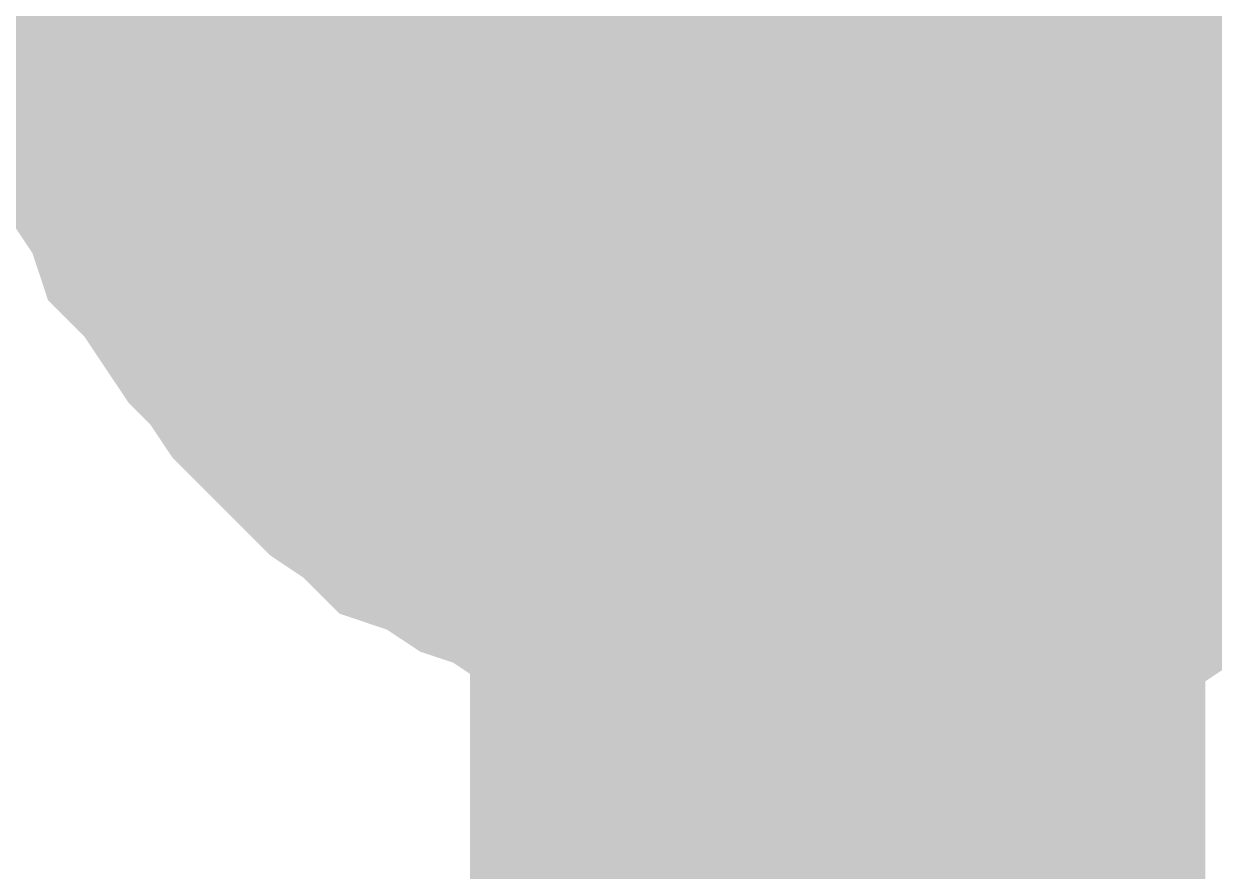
# Model space of a CAD drawing. Header units: inches. Extents: x 0 to 841, y 0 to 594.
# Drawn here: x 284.183 to 285.396, y 303.962 to 304.826 of the extents above; entities that cross this region are included whole.
import ezdxf

# ---------------------------------------------------------------- set-up
doc = ezdxf.new("R2010")
doc.units = ezdxf.units.IN
doc.layers.add('Sheet', color=255, linetype='Continuous')

msp = doc.modelspace()

# ---------------------------------------------------------------- linework, layer by layer
at = {"layer": 'Sheet'}
for points in [[(350.0049, 319.9982, 0.7493, 0.7493, 0), (340.0112, 319.9982, 0.7493, 0.7493, 0), (340.0112, 304.9955, 0.7493, 0.7493, 0), (300.0139, 304.9955, 0.7493, 0.7493, 0), (285.012, 304.9955, 0.7493, 0.7493, 0)], [(285.012, 304.9955, 0.7493, 0.7493, 0), (285.012, 309.9926, 0.7493, 0.7493, 0)], [(267.5174, 304.9955, 0.7493, 0.7493, 0), (285.012, 304.9955, 0.7493, 0.7493, 0)], [(285.012, 304.9955, 0.7493, 0.7493, 0), (285.012, 299.493, 0.7493, 0.7493, 0)], [(285.012, 304.2319, 0.2997, 0.2997, 0), (284.9784, 304.2319, 0.2997, 0.2997, 0), (284.9334, 304.2319, 0.2997, 0.2997, 0), (284.8998, 304.2431, 0.2997, 0.2997, 0), (284.8548, 304.2431, 0.2997, 0.2997, 0), (284.8212, 304.2543, 0.2997, 0.2997, 0), (284.7875, 304.2655, 0.2997, 0.2997, 0), (284.7538, 304.2768, 0.2997, 0.2997, 0), (284.7201, 304.288, 0.2997, 0.2997, 0), (284.6864, 304.3105, 0.2997, 0.2997, 0), (284.6527, 304.3217, 0.2997, 0.2997, 0), (284.619, 304.3441, 0.2997, 0.2997, 0), (284.5853, 304.3554, 0.2997, 0.2997, 0), (284.5629, 304.3778, 0.2997, 0.2997, 0), (284.5292, 304.4003, 0.2997, 0.2997, 0), (284.4955, 304.434, 0.2997, 0.2997, 0), (284.4731, 304.4564, 0.2997, 0.2997, 0), (284.4506, 304.4789, 0.2997, 0.2997, 0), (284.4281, 304.5126, 0.2997, 0.2997, 0), (284.4057, 304.5351, 0.2997, 0.2997, 0), (284.3832, 304.5687, 0.2997, 0.2997, 0), (284.3608, 304.6024, 0.2997, 0.2997, 0), (284.3383, 304.6249, 0.2997, 0.2997, 0), (284.3271, 304.6586, 0.2997, 0.2997, 0), (284.3046, 304.6923, 0.2997, 0.2997, 0), (284.2934, 304.726, 0.2997, 0.2997, 0), (284.2822, 304.7709, 0.2997, 0.2997, 0), (284.2709, 304.8046, 0.2997, 0.2997, 0), (284.2597, 304.8382, 0.2997, 0.2997, 0), (284.2597, 304.8832, 0.2997, 0.2997, 0), (284.2485, 304.9169, 0.2997, 0.2997, 0), (284.2485, 304.9505, 0.2997, 0.2997, 0), (284.2485, 304.9955, 0.2997, 0.2997, 0)], [(285.012, 304.2319, 0.2997, 0.2997, 0), (284.9784, 304.2319, 0.2997, 0.2997, 0), (284.9334, 304.2319, 0.2997, 0.2997, 0), (284.8998, 304.2431, 0.2997, 0.2997, 0), (284.8548, 304.2431, 0.2997, 0.2997, 0), (284.8212, 304.2543, 0.2997, 0.2997, 0), (284.7875, 304.2655, 0.2997, 0.2997, 0), (284.7538, 304.2768, 0.2997, 0.2997, 0), (284.7201, 304.288, 0.2997, 0.2997, 0), (284.6864, 304.3105, 0.2997, 0.2997, 0), (284.6527, 304.3217, 0.2997, 0.2997, 0), (284.619, 304.3441, 0.2997, 0.2997, 0), (284.5853, 304.3554, 0.2997, 0.2997, 0), (284.5629, 304.3778, 0.2997, 0.2997, 0), (284.5292, 304.4003, 0.2997, 0.2997, 0), (284.4955, 304.434, 0.2997, 0.2997, 0), (284.4731, 304.4564, 0.2997, 0.2997, 0), (284.4506, 304.4789, 0.2997, 0.2997, 0), (284.4281, 304.5126, 0.2997, 0.2997, 0), (284.4057, 304.5351, 0.2997, 0.2997, 0), (284.3832, 304.5687, 0.2997, 0.2997, 0), (284.3608, 304.6024, 0.2997, 0.2997, 0), (284.3383, 304.6249, 0.2997, 0.2997, 0), (284.3271, 304.6586, 0.2997, 0.2997, 0), (284.3046, 304.6923, 0.2997, 0.2997, 0), (284.2934, 304.726, 0.2997, 0.2997, 0), (284.2822, 304.7709, 0.2997, 0.2997, 0), (284.2709, 304.8046, 0.2997, 0.2997, 0), (284.2597, 304.8382, 0.2997, 0.2997, 0), (284.2597, 304.8832, 0.2997, 0.2997, 0), (284.2485, 304.9169, 0.2997, 0.2997, 0), (284.2485, 304.9505, 0.2997, 0.2997, 0), (284.2485, 304.9955, 0.2997, 0.2997, 0)], [(285.012, 304.2319, 0.2997, 0.2997, 0), (284.9784, 304.2319, 0.2997, 0.2997, 0), (284.9334, 304.2319, 0.2997, 0.2997, 0), (284.8998, 304.2431, 0.2997, 0.2997, 0), (284.8548, 304.2431, 0.2997, 0.2997, 0), (284.8212, 304.2543, 0.2997, 0.2997, 0), (284.7875, 304.2655, 0.2997, 0.2997, 0), (284.7538, 304.2768, 0.2997, 0.2997, 0), (284.7201, 304.288, 0.2997, 0.2997, 0), (284.6864, 304.3105, 0.2997, 0.2997, 0), (284.6527, 304.3217, 0.2997, 0.2997, 0), (284.619, 304.3441, 0.2997, 0.2997, 0), (284.5853, 304.3554, 0.2997, 0.2997, 0), (284.5629, 304.3778, 0.2997, 0.2997, 0), (284.5292, 304.4003, 0.2997, 0.2997, 0), (284.4955, 304.434, 0.2997, 0.2997, 0), (284.4731, 304.4564, 0.2997, 0.2997, 0), (284.4506, 304.4789, 0.2997, 0.2997, 0), (284.4281, 304.5126, 0.2997, 0.2997, 0), (284.4057, 304.5351, 0.2997, 0.2997, 0), (284.3832, 304.5687, 0.2997, 0.2997, 0), (284.3608, 304.6024, 0.2997, 0.2997, 0), (284.3383, 304.6249, 0.2997, 0.2997, 0), (284.3271, 304.6586, 0.2997, 0.2997, 0), (284.3046, 304.6923, 0.2997, 0.2997, 0), (284.2934, 304.726, 0.2997, 0.2997, 0), (284.2822, 304.7709, 0.2997, 0.2997, 0), (284.2709, 304.8046, 0.2997, 0.2997, 0), (284.2597, 304.8382, 0.2997, 0.2997, 0), (284.2597, 304.8832, 0.2997, 0.2997, 0), (284.2485, 304.9169, 0.2997, 0.2997, 0), (284.2485, 304.9505, 0.2997, 0.2997, 0), (284.2485, 304.9955, 0.2997, 0.2997, 0)], [(285.012, 304.2319, 0.2997, 0.2997, 0), (284.9784, 304.2319, 0.2997, 0.2997, 0), (284.9334, 304.2319, 0.2997, 0.2997, 0), (284.8998, 304.2431, 0.2997, 0.2997, 0), (284.8548, 304.2431, 0.2997, 0.2997, 0), (284.8212, 304.2543, 0.2997, 0.2997, 0), (284.7875, 304.2655, 0.2997, 0.2997, 0), (284.7538, 304.2768, 0.2997, 0.2997, 0), (284.7201, 304.288, 0.2997, 0.2997, 0), (284.6864, 304.3105, 0.2997, 0.2997, 0), (284.6527, 304.3217, 0.2997, 0.2997, 0), (284.619, 304.3441, 0.2997, 0.2997, 0), (284.5853, 304.3554, 0.2997, 0.2997, 0), (284.5629, 304.3778, 0.2997, 0.2997, 0), (284.5292, 304.4003, 0.2997, 0.2997, 0), (284.4955, 304.434, 0.2997, 0.2997, 0), (284.4731, 304.4564, 0.2997, 0.2997, 0), (284.4506, 304.4789, 0.2997, 0.2997, 0), (284.4281, 304.5126, 0.2997, 0.2997, 0), (284.4057, 304.5351, 0.2997, 0.2997, 0), (284.3832, 304.5687, 0.2997, 0.2997, 0), (284.3608, 304.6024, 0.2997, 0.2997, 0), (284.3383, 304.6249, 0.2997, 0.2997, 0), (284.3271, 304.6586, 0.2997, 0.2997, 0), (284.3046, 304.6923, 0.2997, 0.2997, 0), (284.2934, 304.726, 0.2997, 0.2997, 0), (284.2822, 304.7709, 0.2997, 0.2997, 0), (284.2709, 304.8046, 0.2997, 0.2997, 0), (284.2597, 304.8382, 0.2997, 0.2997, 0), (284.2597, 304.8832, 0.2997, 0.2997, 0), (284.2485, 304.9169, 0.2997, 0.2997, 0), (284.2485, 304.9505, 0.2997, 0.2997, 0), (284.2485, 304.9955, 0.2997, 0.2997, 0)], [(285.012, 304.2319, 0.2997, 0.2997, 0), (284.9784, 304.2319, 0.2997, 0.2997, 0), (284.9334, 304.2319, 0.2997, 0.2997, 0), (284.8998, 304.2431, 0.2997, 0.2997, 0), (284.8548, 304.2431, 0.2997, 0.2997, 0), (284.8212, 304.2543, 0.2997, 0.2997, 0), (284.7875, 304.2655, 0.2997, 0.2997, 0), (284.7538, 304.2768, 0.2997, 0.2997, 0), (284.7201, 304.288, 0.2997, 0.2997, 0), (284.6864, 304.3105, 0.2997, 0.2997, 0), (284.6527, 304.3217, 0.2997, 0.2997, 0), (284.619, 304.3441, 0.2997, 0.2997, 0), (284.5853, 304.3554, 0.2997, 0.2997, 0), (284.5629, 304.3778, 0.2997, 0.2997, 0), (284.5292, 304.4003, 0.2997, 0.2997, 0), (284.4955, 304.434, 0.2997, 0.2997, 0), (284.4731, 304.4564, 0.2997, 0.2997, 0), (284.4506, 304.4789, 0.2997, 0.2997, 0), (284.4281, 304.5126, 0.2997, 0.2997, 0), (284.4057, 304.5351, 0.2997, 0.2997, 0), (284.3832, 304.5687, 0.2997, 0.2997, 0), (284.3608, 304.6024, 0.2997, 0.2997, 0), (284.3383, 304.6249, 0.2997, 0.2997, 0), (284.3271, 304.6586, 0.2997, 0.2997, 0), (284.3046, 304.6923, 0.2997, 0.2997, 0), (284.2934, 304.726, 0.2997, 0.2997, 0), (284.2822, 304.7709, 0.2997, 0.2997, 0), (284.2709, 304.8046, 0.2997, 0.2997, 0), (284.2597, 304.8382, 0.2997, 0.2997, 0), (284.2597, 304.8832, 0.2997, 0.2997, 0), (284.2485, 304.9169, 0.2997, 0.2997, 0), (284.2485, 304.9505, 0.2997, 0.2997, 0), (284.2485, 304.9955, 0.2997, 0.2997, 0)], [(285.012, 304.2319, 0.2997, 0.2997, 0), (284.9784, 304.2319, 0.2997, 0.2997, 0), (284.9334, 304.2319, 0.2997, 0.2997, 0), (284.8998, 304.2431, 0.2997, 0.2997, 0), (284.8548, 304.2431, 0.2997, 0.2997, 0), (284.8212, 304.2543, 0.2997, 0.2997, 0), (284.7875, 304.2655, 0.2997, 0.2997, 0), (284.7538, 304.2768, 0.2997, 0.2997, 0), (284.7201, 304.288, 0.2997, 0.2997, 0), (284.6864, 304.3105, 0.2997, 0.2997, 0), (284.6527, 304.3217, 0.2997, 0.2997, 0), (284.619, 304.3441, 0.2997, 0.2997, 0), (284.5853, 304.3554, 0.2997, 0.2997, 0), (284.5629, 304.3778, 0.2997, 0.2997, 0), (284.5292, 304.4003, 0.2997, 0.2997, 0), (284.4955, 304.434, 0.2997, 0.2997, 0), (284.4731, 304.4564, 0.2997, 0.2997, 0), (284.4506, 304.4789, 0.2997, 0.2997, 0), (284.4281, 304.5126, 0.2997, 0.2997, 0), (284.4057, 304.5351, 0.2997, 0.2997, 0), (284.3832, 304.5687, 0.2997, 0.2997, 0), (284.3608, 304.6024, 0.2997, 0.2997, 0), (284.3383, 304.6249, 0.2997, 0.2997, 0), (284.3271, 304.6586, 0.2997, 0.2997, 0), (284.3046, 304.6923, 0.2997, 0.2997, 0), (284.2934, 304.726, 0.2997, 0.2997, 0), (284.2822, 304.7709, 0.2997, 0.2997, 0), (284.2709, 304.8046, 0.2997, 0.2997, 0), (284.2597, 304.8382, 0.2997, 0.2997, 0), (284.2597, 304.8832, 0.2997, 0.2997, 0), (284.2485, 304.9169, 0.2997, 0.2997, 0), (284.2485, 304.9505, 0.2997, 0.2997, 0), (284.2485, 304.9955, 0.2997, 0.2997, 0)], [(285.012, 304.4901, 0.2997, 0.2997, 0), (284.9896, 304.4901, 0.2997, 0.2997, 0), (284.9559, 304.4901, 0.2997, 0.2997, 0), (284.9334, 304.5014, 0.2997, 0.2997, 0), (284.911, 304.5014, 0.2997, 0.2997, 0), (284.8885, 304.5014, 0.2997, 0.2997, 0), (284.8661, 304.5126, 0.2997, 0.2997, 0), (284.8324, 304.5238, 0.2997, 0.2997, 0), (284.8099, 304.5351, 0.2997, 0.2997, 0), (284.7875, 304.5351, 0.2997, 0.2997, 0), (284.765, 304.5463, 0.2997, 0.2997, 0), (284.7538, 304.5575, 0.2997, 0.2997, 0), (284.7313, 304.58, 0.2997, 0.2997, 0), (284.7089, 304.5912, 0.2997, 0.2997, 0), (284.6864, 304.6024, 0.2997, 0.2997, 0), (284.6752, 304.6249, 0.2997, 0.2997, 0), (284.6527, 304.6361, 0.2997, 0.2997, 0), (284.6415, 304.6586, 0.2997, 0.2997, 0), (284.619, 304.6698, 0.2997, 0.2997, 0), (284.6078, 304.6923, 0.2997, 0.2997, 0), (284.5966, 304.7147, 0.2997, 0.2997, 0), (284.5741, 304.7372, 0.2997, 0.2997, 0), (284.5629, 304.7484, 0.2997, 0.2997, 0), (284.5517, 304.7709, 0.2997, 0.2997, 0), (284.5517, 304.7933, 0.2997, 0.2997, 0), (284.5404, 304.8158, 0.2997, 0.2997, 0), (284.5292, 304.8495, 0.2997, 0.2997, 0), (284.518, 304.8719, 0.2997, 0.2997, 0), (284.518, 304.8944, 0.2997, 0.2997, 0), (284.518, 304.9169, 0.2997, 0.2997, 0), (284.5067, 304.9393, 0.2997, 0.2997, 0), (284.5067, 304.973, 0.2997, 0.2997, 0), (284.5067, 304.9955, 0.2997, 0.2997, 0)], [(285.012, 304.4901, 0.2997, 0.2997, 0), (284.9896, 304.4901, 0.2997, 0.2997, 0), (284.9559, 304.4901, 0.2997, 0.2997, 0), (284.9334, 304.5014, 0.2997, 0.2997, 0), (284.911, 304.5014, 0.2997, 0.2997, 0), (284.8885, 304.5014, 0.2997, 0.2997, 0), (284.8661, 304.5126, 0.2997, 0.2997, 0), (284.8324, 304.5238, 0.2997, 0.2997, 0), (284.8099, 304.5351, 0.2997, 0.2997, 0), (284.7875, 304.5351, 0.2997, 0.2997, 0), (284.765, 304.5463, 0.2997, 0.2997, 0), (284.7538, 304.5575, 0.2997, 0.2997, 0), (284.7313, 304.58, 0.2997, 0.2997, 0), (284.7089, 304.5912, 0.2997, 0.2997, 0), (284.6864, 304.6024, 0.2997, 0.2997, 0), (284.6752, 304.6249, 0.2997, 0.2997, 0), (284.6527, 304.6361, 0.2997, 0.2997, 0), (284.6415, 304.6586, 0.2997, 0.2997, 0), (284.619, 304.6698, 0.2997, 0.2997, 0), (284.6078, 304.6923, 0.2997, 0.2997, 0), (284.5966, 304.7147, 0.2997, 0.2997, 0), (284.5741, 304.7372, 0.2997, 0.2997, 0), (284.5629, 304.7484, 0.2997, 0.2997, 0), (284.5517, 304.7709, 0.2997, 0.2997, 0), (284.5517, 304.7933, 0.2997, 0.2997, 0), (284.5404, 304.8158, 0.2997, 0.2997, 0), (284.5292, 304.8495, 0.2997, 0.2997, 0), (284.518, 304.8719, 0.2997, 0.2997, 0), (284.518, 304.8944, 0.2997, 0.2997, 0), (284.518, 304.9169, 0.2997, 0.2997, 0), (284.5067, 304.9393, 0.2997, 0.2997, 0), (284.5067, 304.973, 0.2997, 0.2997, 0), (284.5067, 304.9955, 0.2997, 0.2997, 0)], [(285.012, 304.4901, 0.2997, 0.2997, 0), (284.9896, 304.4901, 0.2997, 0.2997, 0), (284.9559, 304.4901, 0.2997, 0.2997, 0), (284.9334, 304.5014, 0.2997, 0.2997, 0), (284.911, 304.5014, 0.2997, 0.2997, 0), (284.8885, 304.5014, 0.2997, 0.2997, 0), (284.8661, 304.5126, 0.2997, 0.2997, 0), (284.8324, 304.5238, 0.2997, 0.2997, 0), (284.8099, 304.5351, 0.2997, 0.2997, 0), (284.7875, 304.5351, 0.2997, 0.2997, 0), (284.765, 304.5463, 0.2997, 0.2997, 0), (284.7538, 304.5575, 0.2997, 0.2997, 0), (284.7313, 304.58, 0.2997, 0.2997, 0), (284.7089, 304.5912, 0.2997, 0.2997, 0), (284.6864, 304.6024, 0.2997, 0.2997, 0), (284.6752, 304.6249, 0.2997, 0.2997, 0), (284.6527, 304.6361, 0.2997, 0.2997, 0), (284.6415, 304.6586, 0.2997, 0.2997, 0), (284.619, 304.6698, 0.2997, 0.2997, 0), (284.6078, 304.6923, 0.2997, 0.2997, 0), (284.5966, 304.7147, 0.2997, 0.2997, 0), (284.5741, 304.7372, 0.2997, 0.2997, 0), (284.5629, 304.7484, 0.2997, 0.2997, 0), (284.5517, 304.7709, 0.2997, 0.2997, 0), (284.5517, 304.7933, 0.2997, 0.2997, 0), (284.5404, 304.8158, 0.2997, 0.2997, 0), (284.5292, 304.8495, 0.2997, 0.2997, 0), (284.518, 304.8719, 0.2997, 0.2997, 0), (284.518, 304.8944, 0.2997, 0.2997, 0), (284.518, 304.9169, 0.2997, 0.2997, 0), (284.5067, 304.9393, 0.2997, 0.2997, 0), (284.5067, 304.973, 0.2997, 0.2997, 0), (284.5067, 304.9955, 0.2997, 0.2997, 0)], [(285.012, 304.4901, 0.2997, 0.2997, 0), (284.9896, 304.4901, 0.2997, 0.2997, 0), (284.9559, 304.4901, 0.2997, 0.2997, 0), (284.9334, 304.5014, 0.2997, 0.2997, 0), (284.911, 304.5014, 0.2997, 0.2997, 0), (284.8885, 304.5014, 0.2997, 0.2997, 0), (284.8661, 304.5126, 0.2997, 0.2997, 0), (284.8324, 304.5238, 0.2997, 0.2997, 0), (284.8099, 304.5351, 0.2997, 0.2997, 0), (284.7875, 304.5351, 0.2997, 0.2997, 0), (284.765, 304.5463, 0.2997, 0.2997, 0), (284.7538, 304.5575, 0.2997, 0.2997, 0), (284.7313, 304.58, 0.2997, 0.2997, 0), (284.7089, 304.5912, 0.2997, 0.2997, 0), (284.6864, 304.6024, 0.2997, 0.2997, 0), (284.6752, 304.6249, 0.2997, 0.2997, 0), (284.6527, 304.6361, 0.2997, 0.2997, 0), (284.6415, 304.6586, 0.2997, 0.2997, 0), (284.619, 304.6698, 0.2997, 0.2997, 0), (284.6078, 304.6923, 0.2997, 0.2997, 0), (284.5966, 304.7147, 0.2997, 0.2997, 0), (284.5741, 304.7372, 0.2997, 0.2997, 0), (284.5629, 304.7484, 0.2997, 0.2997, 0), (284.5517, 304.7709, 0.2997, 0.2997, 0), (284.5517, 304.7933, 0.2997, 0.2997, 0), (284.5404, 304.8158, 0.2997, 0.2997, 0), (284.5292, 304.8495, 0.2997, 0.2997, 0), (284.518, 304.8719, 0.2997, 0.2997, 0), (284.518, 304.8944, 0.2997, 0.2997, 0), (284.518, 304.9169, 0.2997, 0.2997, 0), (284.5067, 304.9393, 0.2997, 0.2997, 0), (284.5067, 304.973, 0.2997, 0.2997, 0), (284.5067, 304.9955, 0.2997, 0.2997, 0)], [(285.012, 299.9983, 0.2997, 0.2997, 0), (285.012, 304.9955, 0.2997, 0.2997, 0)], [(285.5173, 304.9955, 0.2997, 0.2997, 0), (285.5173, 304.973, 0.2997, 0.2997, 0), (285.5173, 304.9393, 0.2997, 0.2997, 0), (285.5061, 304.9169, 0.2997, 0.2997, 0), (285.5061, 304.8944, 0.2997, 0.2997, 0), (285.5061, 304.8719, 0.2997, 0.2997, 0), (285.4949, 304.8495, 0.2997, 0.2997, 0), (285.4837, 304.8158, 0.2997, 0.2997, 0), (285.4724, 304.7933, 0.2997, 0.2997, 0), (285.4724, 304.7709, 0.2997, 0.2997, 0), (285.4612, 304.7484, 0.2997, 0.2997, 0), (285.45, 304.7372, 0.2997, 0.2997, 0), (285.4275, 304.7147, 0.2997, 0.2997, 0), (285.4163, 304.6923, 0.2997, 0.2997, 0), (285.4051, 304.6698, 0.2997, 0.2997, 0), (285.3826, 304.6586, 0.2997, 0.2997, 0), (285.3714, 304.6361, 0.2997, 0.2997, 0), (285.3489, 304.6249, 0.2997, 0.2997, 0), (285.3377, 304.6024, 0.2997, 0.2997, 0), (285.3152, 304.5912, 0.2997, 0.2997, 0), (285.2928, 304.58, 0.2997, 0.2997, 0), (285.2703, 304.5575, 0.2997, 0.2997, 0), (285.2591, 304.5463, 0.2997, 0.2997, 0), (285.2366, 304.5351, 0.2997, 0.2997, 0), (285.2142, 304.5351, 0.2997, 0.2997, 0), (285.1917, 304.5238, 0.2997, 0.2997, 0), (285.158, 304.5126, 0.2997, 0.2997, 0), (285.1356, 304.5014, 0.2997, 0.2997, 0), (285.1131, 304.5014, 0.2997, 0.2997, 0), (285.0906, 304.5014, 0.2997, 0.2997, 0), (285.0682, 304.4901, 0.2997, 0.2997, 0), (285.0345, 304.4901, 0.2997, 0.2997, 0), (285.012, 304.4901, 0.2997, 0.2997, 0)], [(285.5173, 304.9955, 0.2997, 0.2997, 0), (285.5173, 304.973, 0.2997, 0.2997, 0), (285.5173, 304.9393, 0.2997, 0.2997, 0), (285.5061, 304.9169, 0.2997, 0.2997, 0), (285.5061, 304.8944, 0.2997, 0.2997, 0), (285.5061, 304.8719, 0.2997, 0.2997, 0), (285.4949, 304.8495, 0.2997, 0.2997, 0), (285.4837, 304.8158, 0.2997, 0.2997, 0), (285.4724, 304.7933, 0.2997, 0.2997, 0), (285.4724, 304.7709, 0.2997, 0.2997, 0), (285.4612, 304.7484, 0.2997, 0.2997, 0), (285.45, 304.7372, 0.2997, 0.2997, 0), (285.4275, 304.7147, 0.2997, 0.2997, 0), (285.4163, 304.6923, 0.2997, 0.2997, 0), (285.4051, 304.6698, 0.2997, 0.2997, 0), (285.3826, 304.6586, 0.2997, 0.2997, 0), (285.3714, 304.6361, 0.2997, 0.2997, 0), (285.3489, 304.6249, 0.2997, 0.2997, 0), (285.3377, 304.6024, 0.2997, 0.2997, 0), (285.3152, 304.5912, 0.2997, 0.2997, 0), (285.2928, 304.58, 0.2997, 0.2997, 0), (285.2703, 304.5575, 0.2997, 0.2997, 0), (285.2591, 304.5463, 0.2997, 0.2997, 0), (285.2366, 304.5351, 0.2997, 0.2997, 0), (285.2142, 304.5351, 0.2997, 0.2997, 0), (285.1917, 304.5238, 0.2997, 0.2997, 0), (285.158, 304.5126, 0.2997, 0.2997, 0), (285.1356, 304.5014, 0.2997, 0.2997, 0), (285.1131, 304.5014, 0.2997, 0.2997, 0), (285.0906, 304.5014, 0.2997, 0.2997, 0), (285.0682, 304.4901, 0.2997, 0.2997, 0), (285.0345, 304.4901, 0.2997, 0.2997, 0), (285.012, 304.4901, 0.2997, 0.2997, 0)], [(285.5173, 304.9955, 0.2997, 0.2997, 0), (285.5173, 304.973, 0.2997, 0.2997, 0), (285.5173, 304.9393, 0.2997, 0.2997, 0), (285.5061, 304.9169, 0.2997, 0.2997, 0), (285.5061, 304.8944, 0.2997, 0.2997, 0), (285.5061, 304.8719, 0.2997, 0.2997, 0), (285.4949, 304.8495, 0.2997, 0.2997, 0), (285.4837, 304.8158, 0.2997, 0.2997, 0), (285.4724, 304.7933, 0.2997, 0.2997, 0), (285.4724, 304.7709, 0.2997, 0.2997, 0), (285.4612, 304.7484, 0.2997, 0.2997, 0), (285.45, 304.7372, 0.2997, 0.2997, 0), (285.4275, 304.7147, 0.2997, 0.2997, 0), (285.4163, 304.6923, 0.2997, 0.2997, 0), (285.4051, 304.6698, 0.2997, 0.2997, 0), (285.3826, 304.6586, 0.2997, 0.2997, 0), (285.3714, 304.6361, 0.2997, 0.2997, 0), (285.3489, 304.6249, 0.2997, 0.2997, 0), (285.3377, 304.6024, 0.2997, 0.2997, 0), (285.3152, 304.5912, 0.2997, 0.2997, 0), (285.2928, 304.58, 0.2997, 0.2997, 0), (285.2703, 304.5575, 0.2997, 0.2997, 0), (285.2591, 304.5463, 0.2997, 0.2997, 0), (285.2366, 304.5351, 0.2997, 0.2997, 0), (285.2142, 304.5351, 0.2997, 0.2997, 0), (285.1917, 304.5238, 0.2997, 0.2997, 0), (285.158, 304.5126, 0.2997, 0.2997, 0), (285.1356, 304.5014, 0.2997, 0.2997, 0), (285.1131, 304.5014, 0.2997, 0.2997, 0), (285.0906, 304.5014, 0.2997, 0.2997, 0), (285.0682, 304.4901, 0.2997, 0.2997, 0), (285.0345, 304.4901, 0.2997, 0.2997, 0), (285.012, 304.4901, 0.2997, 0.2997, 0)], [(285.5173, 304.9955, 0.2997, 0.2997, 0), (285.5173, 304.973, 0.2997, 0.2997, 0), (285.5173, 304.9393, 0.2997, 0.2997, 0), (285.5061, 304.9169, 0.2997, 0.2997, 0), (285.5061, 304.8944, 0.2997, 0.2997, 0), (285.5061, 304.8719, 0.2997, 0.2997, 0), (285.4949, 304.8495, 0.2997, 0.2997, 0), (285.4837, 304.8158, 0.2997, 0.2997, 0), (285.4724, 304.7933, 0.2997, 0.2997, 0), (285.4724, 304.7709, 0.2997, 0.2997, 0), (285.4612, 304.7484, 0.2997, 0.2997, 0), (285.45, 304.7372, 0.2997, 0.2997, 0), (285.4275, 304.7147, 0.2997, 0.2997, 0), (285.4163, 304.6923, 0.2997, 0.2997, 0), (285.4051, 304.6698, 0.2997, 0.2997, 0), (285.3826, 304.6586, 0.2997, 0.2997, 0), (285.3714, 304.6361, 0.2997, 0.2997, 0), (285.3489, 304.6249, 0.2997, 0.2997, 0), (285.3377, 304.6024, 0.2997, 0.2997, 0), (285.3152, 304.5912, 0.2997, 0.2997, 0), (285.2928, 304.58, 0.2997, 0.2997, 0), (285.2703, 304.5575, 0.2997, 0.2997, 0), (285.2591, 304.5463, 0.2997, 0.2997, 0), (285.2366, 304.5351, 0.2997, 0.2997, 0), (285.2142, 304.5351, 0.2997, 0.2997, 0), (285.1917, 304.5238, 0.2997, 0.2997, 0), (285.158, 304.5126, 0.2997, 0.2997, 0), (285.1356, 304.5014, 0.2997, 0.2997, 0), (285.1131, 304.5014, 0.2997, 0.2997, 0), (285.0906, 304.5014, 0.2997, 0.2997, 0), (285.0682, 304.4901, 0.2997, 0.2997, 0), (285.0345, 304.4901, 0.2997, 0.2997, 0), (285.012, 304.4901, 0.2997, 0.2997, 0)], [(285.012, 304.4901, 0.0991, 0.0991, 0), (284.9896, 304.4901, 0.0991, 0.0991, 0), (284.9559, 304.4901, 0.0991, 0.0991, 0), (284.9334, 304.5014, 0.0991, 0.0991, 0), (284.911, 304.5014, 0.0991, 0.0991, 0), (284.8885, 304.5014, 0.0991, 0.0991, 0), (284.8661, 304.5126, 0.0991, 0.0991, 0), (284.8324, 304.5238, 0.0991, 0.0991, 0), (284.8099, 304.5351, 0.0991, 0.0991, 0), (284.7875, 304.5351, 0.0991, 0.0991, 0), (284.765, 304.5463, 0.0991, 0.0991, 0), (284.7538, 304.5575, 0.0991, 0.0991, 0), (284.7313, 304.58, 0.0991, 0.0991, 0), (284.7089, 304.5912, 0.0991, 0.0991, 0), (284.6864, 304.6024, 0.0991, 0.0991, 0), (284.6752, 304.6249, 0.0991, 0.0991, 0), (284.6527, 304.6361, 0.0991, 0.0991, 0), (284.6415, 304.6586, 0.0991, 0.0991, 0), (284.619, 304.6698, 0.0991, 0.0991, 0), (284.6078, 304.6923, 0.0991, 0.0991, 0), (284.5966, 304.7147, 0.0991, 0.0991, 0), (284.5741, 304.7372, 0.0991, 0.0991, 0), (284.5629, 304.7484, 0.0991, 0.0991, 0), (284.5517, 304.7709, 0.0991, 0.0991, 0), (284.5517, 304.7933, 0.0991, 0.0991, 0), (284.5404, 304.8158, 0.0991, 0.0991, 0), (284.5292, 304.8495, 0.0991, 0.0991, 0), (284.518, 304.8719, 0.0991, 0.0991, 0), (284.518, 304.8944, 0.0991, 0.0991, 0)], [(285.012, 304.4901, 0.0991, 0.0991, 0), (284.9896, 304.4901, 0.0991, 0.0991, 0), (284.9559, 304.4901, 0.0991, 0.0991, 0), (284.9334, 304.5014, 0.0991, 0.0991, 0), (284.911, 304.5014, 0.0991, 0.0991, 0), (284.8885, 304.5014, 0.0991, 0.0991, 0), (284.8661, 304.5126, 0.0991, 0.0991, 0), (284.8324, 304.5238, 0.0991, 0.0991, 0), (284.8099, 304.5351, 0.0991, 0.0991, 0), (284.7875, 304.5351, 0.0991, 0.0991, 0), (284.765, 304.5463, 0.0991, 0.0991, 0), (284.7538, 304.5575, 0.0991, 0.0991, 0), (284.7313, 304.58, 0.0991, 0.0991, 0), (284.7089, 304.5912, 0.0991, 0.0991, 0), (284.6864, 304.6024, 0.0991, 0.0991, 0), (284.6752, 304.6249, 0.0991, 0.0991, 0), (284.6527, 304.6361, 0.0991, 0.0991, 0), (284.6415, 304.6586, 0.0991, 0.0991, 0), (284.619, 304.6698, 0.0991, 0.0991, 0), (284.6078, 304.6923, 0.0991, 0.0991, 0), (284.5966, 304.7147, 0.0991, 0.0991, 0), (284.5741, 304.7372, 0.0991, 0.0991, 0), (284.5629, 304.7484, 0.0991, 0.0991, 0), (284.5517, 304.7709, 0.0991, 0.0991, 0), (284.5517, 304.7933, 0.0991, 0.0991, 0), (284.5404, 304.8158, 0.0991, 0.0991, 0), (284.5292, 304.8495, 0.0991, 0.0991, 0), (284.518, 304.8719, 0.0991, 0.0991, 0), (284.518, 304.8944, 0.0991, 0.0991, 0)], [(285.012, 304.4901, 0.0991, 0.0991, 0), (284.9896, 304.4901, 0.0991, 0.0991, 0), (284.9559, 304.4901, 0.0991, 0.0991, 0), (284.9334, 304.5014, 0.0991, 0.0991, 0), (284.911, 304.5014, 0.0991, 0.0991, 0), (284.8885, 304.5014, 0.0991, 0.0991, 0), (284.8661, 304.5126, 0.0991, 0.0991, 0), (284.8324, 304.5238, 0.0991, 0.0991, 0), (284.8099, 304.5351, 0.0991, 0.0991, 0), (284.7875, 304.5351, 0.0991, 0.0991, 0), (284.765, 304.5463, 0.0991, 0.0991, 0), (284.7538, 304.5575, 0.0991, 0.0991, 0), (284.7313, 304.58, 0.0991, 0.0991, 0), (284.7089, 304.5912, 0.0991, 0.0991, 0), (284.6864, 304.6024, 0.0991, 0.0991, 0), (284.6752, 304.6249, 0.0991, 0.0991, 0), (284.6527, 304.6361, 0.0991, 0.0991, 0), (284.6415, 304.6586, 0.0991, 0.0991, 0), (284.619, 304.6698, 0.0991, 0.0991, 0), (284.6078, 304.6923, 0.0991, 0.0991, 0), (284.5966, 304.7147, 0.0991, 0.0991, 0), (284.5741, 304.7372, 0.0991, 0.0991, 0), (284.5629, 304.7484, 0.0991, 0.0991, 0), (284.5517, 304.7709, 0.0991, 0.0991, 0), (284.5517, 304.7933, 0.0991, 0.0991, 0), (284.5404, 304.8158, 0.0991, 0.0991, 0), (284.5292, 304.8495, 0.0991, 0.0991, 0), (284.518, 304.8719, 0.0991, 0.0991, 0), (284.518, 304.8944, 0.0991, 0.0991, 0)], [(285.012, 304.4901, 0.0991, 0.0991, 0), (284.9896, 304.4901, 0.0991, 0.0991, 0), (284.9559, 304.4901, 0.0991, 0.0991, 0), (284.9334, 304.5014, 0.0991, 0.0991, 0), (284.911, 304.5014, 0.0991, 0.0991, 0), (284.8885, 304.5014, 0.0991, 0.0991, 0), (284.8661, 304.5126, 0.0991, 0.0991, 0), (284.8324, 304.5238, 0.0991, 0.0991, 0), (284.8099, 304.5351, 0.0991, 0.0991, 0), (284.7875, 304.5351, 0.0991, 0.0991, 0), (284.765, 304.5463, 0.0991, 0.0991, 0), (284.7538, 304.5575, 0.0991, 0.0991, 0), (284.7313, 304.58, 0.0991, 0.0991, 0), (284.7089, 304.5912, 0.0991, 0.0991, 0), (284.6864, 304.6024, 0.0991, 0.0991, 0), (284.6752, 304.6249, 0.0991, 0.0991, 0), (284.6527, 304.6361, 0.0991, 0.0991, 0), (284.6415, 304.6586, 0.0991, 0.0991, 0), (284.619, 304.6698, 0.0991, 0.0991, 0), (284.6078, 304.6923, 0.0991, 0.0991, 0), (284.5966, 304.7147, 0.0991, 0.0991, 0), (284.5741, 304.7372, 0.0991, 0.0991, 0), (284.5629, 304.7484, 0.0991, 0.0991, 0), (284.5517, 304.7709, 0.0991, 0.0991, 0), (284.5517, 304.7933, 0.0991, 0.0991, 0), (284.5404, 304.8158, 0.0991, 0.0991, 0), (284.5292, 304.8495, 0.0991, 0.0991, 0), (284.518, 304.8719, 0.0991, 0.0991, 0), (284.518, 304.8944, 0.0991, 0.0991, 0)], [(285.012, 304.2319, 0.0991, 0.0991, 0), (284.9784, 304.2319, 0.0991, 0.0991, 0), (284.9334, 304.2319, 0.0991, 0.0991, 0), (284.8998, 304.2431, 0.0991, 0.0991, 0), (284.8548, 304.2431, 0.0991, 0.0991, 0), (284.8212, 304.2543, 0.0991, 0.0991, 0), (284.7875, 304.2655, 0.0991, 0.0991, 0), (284.7538, 304.2768, 0.0991, 0.0991, 0), (284.7201, 304.288, 0.0991, 0.0991, 0), (284.6864, 304.3105, 0.0991, 0.0991, 0), (284.6527, 304.3217, 0.0991, 0.0991, 0), (284.619, 304.3441, 0.0991, 0.0991, 0), (284.5853, 304.3554, 0.0991, 0.0991, 0), (284.5629, 304.3778, 0.0991, 0.0991, 0), (284.5292, 304.4003, 0.0991, 0.0991, 0), (284.4955, 304.434, 0.0991, 0.0991, 0), (284.4731, 304.4564, 0.0991, 0.0991, 0), (284.4506, 304.4789, 0.0991, 0.0991, 0), (284.4281, 304.5126, 0.0991, 0.0991, 0), (284.4057, 304.5351, 0.0991, 0.0991, 0), (284.3832, 304.5687, 0.0991, 0.0991, 0), (284.3608, 304.6024, 0.0991, 0.0991, 0), (284.3383, 304.6249, 0.0991, 0.0991, 0), (284.3271, 304.6586, 0.0991, 0.0991, 0), (284.3046, 304.6923, 0.0991, 0.0991, 0), (284.2934, 304.726, 0.0991, 0.0991, 0), (284.2822, 304.7709, 0.0991, 0.0991, 0), (284.2709, 304.8046, 0.0991, 0.0991, 0), (284.2597, 304.8382, 0.0991, 0.0991, 0), (284.2597, 304.8832, 0.0991, 0.0991, 0)], [(285.012, 304.2319, 0.0991, 0.0991, 0), (284.9784, 304.2319, 0.0991, 0.0991, 0), (284.9334, 304.2319, 0.0991, 0.0991, 0), (284.8998, 304.2431, 0.0991, 0.0991, 0), (284.8548, 304.2431, 0.0991, 0.0991, 0), (284.8212, 304.2543, 0.0991, 0.0991, 0), (284.7875, 304.2655, 0.0991, 0.0991, 0), (284.7538, 304.2768, 0.0991, 0.0991, 0), (284.7201, 304.288, 0.0991, 0.0991, 0), (284.6864, 304.3105, 0.0991, 0.0991, 0), (284.6527, 304.3217, 0.0991, 0.0991, 0), (284.619, 304.3441, 0.0991, 0.0991, 0), (284.5853, 304.3554, 0.0991, 0.0991, 0), (284.5629, 304.3778, 0.0991, 0.0991, 0), (284.5292, 304.4003, 0.0991, 0.0991, 0), (284.4955, 304.434, 0.0991, 0.0991, 0), (284.4731, 304.4564, 0.0991, 0.0991, 0), (284.4506, 304.4789, 0.0991, 0.0991, 0), (284.4281, 304.5126, 0.0991, 0.0991, 0), (284.4057, 304.5351, 0.0991, 0.0991, 0), (284.3832, 304.5687, 0.0991, 0.0991, 0), (284.3608, 304.6024, 0.0991, 0.0991, 0), (284.3383, 304.6249, 0.0991, 0.0991, 0), (284.3271, 304.6586, 0.0991, 0.0991, 0), (284.3046, 304.6923, 0.0991, 0.0991, 0), (284.2934, 304.726, 0.0991, 0.0991, 0), (284.2822, 304.7709, 0.0991, 0.0991, 0), (284.2709, 304.8046, 0.0991, 0.0991, 0), (284.2597, 304.8382, 0.0991, 0.0991, 0), (284.2597, 304.8832, 0.0991, 0.0991, 0)], [(285.012, 304.2319, 0.0991, 0.0991, 0), (284.9784, 304.2319, 0.0991, 0.0991, 0), (284.9334, 304.2319, 0.0991, 0.0991, 0), (284.8998, 304.2431, 0.0991, 0.0991, 0), (284.8548, 304.2431, 0.0991, 0.0991, 0), (284.8212, 304.2543, 0.0991, 0.0991, 0), (284.7875, 304.2655, 0.0991, 0.0991, 0), (284.7538, 304.2768, 0.0991, 0.0991, 0), (284.7201, 304.288, 0.0991, 0.0991, 0), (284.6864, 304.3105, 0.0991, 0.0991, 0), (284.6527, 304.3217, 0.0991, 0.0991, 0), (284.619, 304.3441, 0.0991, 0.0991, 0), (284.5853, 304.3554, 0.0991, 0.0991, 0), (284.5629, 304.3778, 0.0991, 0.0991, 0), (284.5292, 304.4003, 0.0991, 0.0991, 0), (284.4955, 304.434, 0.0991, 0.0991, 0), (284.4731, 304.4564, 0.0991, 0.0991, 0), (284.4506, 304.4789, 0.0991, 0.0991, 0), (284.4281, 304.5126, 0.0991, 0.0991, 0), (284.4057, 304.5351, 0.0991, 0.0991, 0), (284.3832, 304.5687, 0.0991, 0.0991, 0), (284.3608, 304.6024, 0.0991, 0.0991, 0), (284.3383, 304.6249, 0.0991, 0.0991, 0), (284.3271, 304.6586, 0.0991, 0.0991, 0), (284.3046, 304.6923, 0.0991, 0.0991, 0), (284.2934, 304.726, 0.0991, 0.0991, 0), (284.2822, 304.7709, 0.0991, 0.0991, 0), (284.2709, 304.8046, 0.0991, 0.0991, 0), (284.2597, 304.8382, 0.0991, 0.0991, 0), (284.2597, 304.8832, 0.0991, 0.0991, 0)], [(285.012, 304.2319, 0.0991, 0.0991, 0), (284.9784, 304.2319, 0.0991, 0.0991, 0), (284.9334, 304.2319, 0.0991, 0.0991, 0), (284.8998, 304.2431, 0.0991, 0.0991, 0), (284.8548, 304.2431, 0.0991, 0.0991, 0), (284.8212, 304.2543, 0.0991, 0.0991, 0), (284.7875, 304.2655, 0.0991, 0.0991, 0), (284.7538, 304.2768, 0.0991, 0.0991, 0), (284.7201, 304.288, 0.0991, 0.0991, 0), (284.6864, 304.3105, 0.0991, 0.0991, 0), (284.6527, 304.3217, 0.0991, 0.0991, 0), (284.619, 304.3441, 0.0991, 0.0991, 0), (284.5853, 304.3554, 0.0991, 0.0991, 0), (284.5629, 304.3778, 0.0991, 0.0991, 0), (284.5292, 304.4003, 0.0991, 0.0991, 0), (284.4955, 304.434, 0.0991, 0.0991, 0), (284.4731, 304.4564, 0.0991, 0.0991, 0), (284.4506, 304.4789, 0.0991, 0.0991, 0), (284.4281, 304.5126, 0.0991, 0.0991, 0), (284.4057, 304.5351, 0.0991, 0.0991, 0), (284.3832, 304.5687, 0.0991, 0.0991, 0), (284.3608, 304.6024, 0.0991, 0.0991, 0), (284.3383, 304.6249, 0.0991, 0.0991, 0), (284.3271, 304.6586, 0.0991, 0.0991, 0), (284.3046, 304.6923, 0.0991, 0.0991, 0), (284.2934, 304.726, 0.0991, 0.0991, 0), (284.2822, 304.7709, 0.0991, 0.0991, 0), (284.2709, 304.8046, 0.0991, 0.0991, 0), (284.2597, 304.8382, 0.0991, 0.0991, 0), (284.2597, 304.8832, 0.0991, 0.0991, 0)], [(285.012, 304.2319, 0.0991, 0.0991, 0), (284.9784, 304.2319, 0.0991, 0.0991, 0), (284.9334, 304.2319, 0.0991, 0.0991, 0), (284.8998, 304.2431, 0.0991, 0.0991, 0), (284.8548, 304.2431, 0.0991, 0.0991, 0), (284.8212, 304.2543, 0.0991, 0.0991, 0), (284.7875, 304.2655, 0.0991, 0.0991, 0), (284.7538, 304.2768, 0.0991, 0.0991, 0), (284.7201, 304.288, 0.0991, 0.0991, 0), (284.6864, 304.3105, 0.0991, 0.0991, 0), (284.6527, 304.3217, 0.0991, 0.0991, 0), (284.619, 304.3441, 0.0991, 0.0991, 0), (284.5853, 304.3554, 0.0991, 0.0991, 0), (284.5629, 304.3778, 0.0991, 0.0991, 0), (284.5292, 304.4003, 0.0991, 0.0991, 0), (284.4955, 304.434, 0.0991, 0.0991, 0), (284.4731, 304.4564, 0.0991, 0.0991, 0), (284.4506, 304.4789, 0.0991, 0.0991, 0), (284.4281, 304.5126, 0.0991, 0.0991, 0), (284.4057, 304.5351, 0.0991, 0.0991, 0), (284.3832, 304.5687, 0.0991, 0.0991, 0), (284.3608, 304.6024, 0.0991, 0.0991, 0), (284.3383, 304.6249, 0.0991, 0.0991, 0), (284.3271, 304.6586, 0.0991, 0.0991, 0), (284.3046, 304.6923, 0.0991, 0.0991, 0), (284.2934, 304.726, 0.0991, 0.0991, 0), (284.2822, 304.7709, 0.0991, 0.0991, 0), (284.2709, 304.8046, 0.0991, 0.0991, 0), (284.2597, 304.8382, 0.0991, 0.0991, 0), (284.2597, 304.8832, 0.0991, 0.0991, 0)], [(285.012, 304.2319, 0.0991, 0.0991, 0), (284.9784, 304.2319, 0.0991, 0.0991, 0), (284.9334, 304.2319, 0.0991, 0.0991, 0), (284.8998, 304.2431, 0.0991, 0.0991, 0), (284.8548, 304.2431, 0.0991, 0.0991, 0), (284.8212, 304.2543, 0.0991, 0.0991, 0), (284.7875, 304.2655, 0.0991, 0.0991, 0), (284.7538, 304.2768, 0.0991, 0.0991, 0), (284.7201, 304.288, 0.0991, 0.0991, 0), (284.6864, 304.3105, 0.0991, 0.0991, 0), (284.6527, 304.3217, 0.0991, 0.0991, 0), (284.619, 304.3441, 0.0991, 0.0991, 0), (284.5853, 304.3554, 0.0991, 0.0991, 0), (284.5629, 304.3778, 0.0991, 0.0991, 0), (284.5292, 304.4003, 0.0991, 0.0991, 0), (284.4955, 304.434, 0.0991, 0.0991, 0), (284.4731, 304.4564, 0.0991, 0.0991, 0), (284.4506, 304.4789, 0.0991, 0.0991, 0), (284.4281, 304.5126, 0.0991, 0.0991, 0), (284.4057, 304.5351, 0.0991, 0.0991, 0), (284.3832, 304.5687, 0.0991, 0.0991, 0), (284.3608, 304.6024, 0.0991, 0.0991, 0), (284.3383, 304.6249, 0.0991, 0.0991, 0), (284.3271, 304.6586, 0.0991, 0.0991, 0), (284.3046, 304.6923, 0.0991, 0.0991, 0), (284.2934, 304.726, 0.0991, 0.0991, 0), (284.2822, 304.7709, 0.0991, 0.0991, 0), (284.2709, 304.8046, 0.0991, 0.0991, 0), (284.2597, 304.8382, 0.0991, 0.0991, 0), (284.2597, 304.8832, 0.0991, 0.0991, 0)], [(285.45, 304.7372, 0.0991, 0.0991, 0), (285.4275, 304.7147, 0.0991, 0.0991, 0), (285.4163, 304.6923, 0.0991, 0.0991, 0), (285.4051, 304.6698, 0.0991, 0.0991, 0), (285.3826, 304.6586, 0.0991, 0.0991, 0), (285.3714, 304.6361, 0.0991, 0.0991, 0), (285.3489, 304.6249, 0.0991, 0.0991, 0), (285.3377, 304.6024, 0.0991, 0.0991, 0), (285.3152, 304.5912, 0.0991, 0.0991, 0), (285.2928, 304.58, 0.0991, 0.0991, 0), (285.2703, 304.5575, 0.0991, 0.0991, 0), (285.2591, 304.5463, 0.0991, 0.0991, 0), (285.2366, 304.5351, 0.0991, 0.0991, 0), (285.2142, 304.5351, 0.0991, 0.0991, 0), (285.1917, 304.5238, 0.0991, 0.0991, 0), (285.158, 304.5126, 0.0991, 0.0991, 0), (285.1356, 304.5014, 0.0991, 0.0991, 0), (285.1131, 304.5014, 0.0991, 0.0991, 0), (285.0906, 304.5014, 0.0991, 0.0991, 0), (285.0682, 304.4901, 0.0991, 0.0991, 0), (285.0345, 304.4901, 0.0991, 0.0991, 0), (285.012, 304.4901, 0.0991, 0.0991, 0)], [(285.45, 304.7372, 0.0991, 0.0991, 0), (285.4275, 304.7147, 0.0991, 0.0991, 0), (285.4163, 304.6923, 0.0991, 0.0991, 0), (285.4051, 304.6698, 0.0991, 0.0991, 0), (285.3826, 304.6586, 0.0991, 0.0991, 0), (285.3714, 304.6361, 0.0991, 0.0991, 0), (285.3489, 304.6249, 0.0991, 0.0991, 0), (285.3377, 304.6024, 0.0991, 0.0991, 0), (285.3152, 304.5912, 0.0991, 0.0991, 0), (285.2928, 304.58, 0.0991, 0.0991, 0), (285.2703, 304.5575, 0.0991, 0.0991, 0), (285.2591, 304.5463, 0.0991, 0.0991, 0), (285.2366, 304.5351, 0.0991, 0.0991, 0), (285.2142, 304.5351, 0.0991, 0.0991, 0), (285.1917, 304.5238, 0.0991, 0.0991, 0), (285.158, 304.5126, 0.0991, 0.0991, 0), (285.1356, 304.5014, 0.0991, 0.0991, 0), (285.1131, 304.5014, 0.0991, 0.0991, 0), (285.0906, 304.5014, 0.0991, 0.0991, 0), (285.0682, 304.4901, 0.0991, 0.0991, 0), (285.0345, 304.4901, 0.0991, 0.0991, 0), (285.012, 304.4901, 0.0991, 0.0991, 0)], [(285.45, 304.7372, 0.0991, 0.0991, 0), (285.4275, 304.7147, 0.0991, 0.0991, 0), (285.4163, 304.6923, 0.0991, 0.0991, 0), (285.4051, 304.6698, 0.0991, 0.0991, 0), (285.3826, 304.6586, 0.0991, 0.0991, 0), (285.3714, 304.6361, 0.0991, 0.0991, 0), (285.3489, 304.6249, 0.0991, 0.0991, 0), (285.3377, 304.6024, 0.0991, 0.0991, 0), (285.3152, 304.5912, 0.0991, 0.0991, 0), (285.2928, 304.58, 0.0991, 0.0991, 0), (285.2703, 304.5575, 0.0991, 0.0991, 0), (285.2591, 304.5463, 0.0991, 0.0991, 0), (285.2366, 304.5351, 0.0991, 0.0991, 0), (285.2142, 304.5351, 0.0991, 0.0991, 0), (285.1917, 304.5238, 0.0991, 0.0991, 0), (285.158, 304.5126, 0.0991, 0.0991, 0), (285.1356, 304.5014, 0.0991, 0.0991, 0), (285.1131, 304.5014, 0.0991, 0.0991, 0), (285.0906, 304.5014, 0.0991, 0.0991, 0), (285.0682, 304.4901, 0.0991, 0.0991, 0), (285.0345, 304.4901, 0.0991, 0.0991, 0), (285.012, 304.4901, 0.0991, 0.0991, 0)], [(285.45, 304.7372, 0.0991, 0.0991, 0), (285.4275, 304.7147, 0.0991, 0.0991, 0), (285.4163, 304.6923, 0.0991, 0.0991, 0), (285.4051, 304.6698, 0.0991, 0.0991, 0), (285.3826, 304.6586, 0.0991, 0.0991, 0), (285.3714, 304.6361, 0.0991, 0.0991, 0), (285.3489, 304.6249, 0.0991, 0.0991, 0), (285.3377, 304.6024, 0.0991, 0.0991, 0), (285.3152, 304.5912, 0.0991, 0.0991, 0), (285.2928, 304.58, 0.0991, 0.0991, 0), (285.2703, 304.5575, 0.0991, 0.0991, 0), (285.2591, 304.5463, 0.0991, 0.0991, 0), (285.2366, 304.5351, 0.0991, 0.0991, 0), (285.2142, 304.5351, 0.0991, 0.0991, 0), (285.1917, 304.5238, 0.0991, 0.0991, 0), (285.158, 304.5126, 0.0991, 0.0991, 0), (285.1356, 304.5014, 0.0991, 0.0991, 0), (285.1131, 304.5014, 0.0991, 0.0991, 0), (285.0906, 304.5014, 0.0991, 0.0991, 0), (285.0682, 304.4901, 0.0991, 0.0991, 0), (285.0345, 304.4901, 0.0991, 0.0991, 0), (285.012, 304.4901, 0.0991, 0.0991, 0)], [(285.551, 304.4564, 0.2997, 0.2997, 0), (285.5286, 304.434, 0.2997, 0.2997, 0), (285.4949, 304.4003, 0.2997, 0.2997, 0), (285.4724, 304.3778, 0.2997, 0.2997, 0), (285.4387, 304.3554, 0.2997, 0.2997, 0), (285.4051, 304.3441, 0.2997, 0.2997, 0), (285.3826, 304.3217, 0.2997, 0.2997, 0), (285.3489, 304.3105, 0.2997, 0.2997, 0), (285.3152, 304.288, 0.2997, 0.2997, 0), (285.2815, 304.2768, 0.2997, 0.2997, 0), (285.2366, 304.2655, 0.2997, 0.2997, 0), (285.2029, 304.2543, 0.2997, 0.2997, 0), (285.1692, 304.2431, 0.2997, 0.2997, 0), (285.1243, 304.2431, 0.2997, 0.2997, 0), (285.0906, 304.2319, 0.2997, 0.2997, 0), (285.057, 304.2319, 0.2997, 0.2997, 0), (285.012, 304.2319, 0.2997, 0.2997, 0)], [(285.551, 304.4564, 0.2997, 0.2997, 0), (285.5286, 304.434, 0.2997, 0.2997, 0), (285.4949, 304.4003, 0.2997, 0.2997, 0), (285.4724, 304.3778, 0.2997, 0.2997, 0), (285.4387, 304.3554, 0.2997, 0.2997, 0), (285.4051, 304.3441, 0.2997, 0.2997, 0), (285.3826, 304.3217, 0.2997, 0.2997, 0), (285.3489, 304.3105, 0.2997, 0.2997, 0), (285.3152, 304.288, 0.2997, 0.2997, 0), (285.2815, 304.2768, 0.2997, 0.2997, 0), (285.2366, 304.2655, 0.2997, 0.2997, 0), (285.2029, 304.2543, 0.2997, 0.2997, 0), (285.1692, 304.2431, 0.2997, 0.2997, 0), (285.1243, 304.2431, 0.2997, 0.2997, 0), (285.0906, 304.2319, 0.2997, 0.2997, 0), (285.057, 304.2319, 0.2997, 0.2997, 0), (285.012, 304.2319, 0.2997, 0.2997, 0)], [(285.551, 304.4564, 0.2997, 0.2997, 0), (285.5286, 304.434, 0.2997, 0.2997, 0), (285.4949, 304.4003, 0.2997, 0.2997, 0), (285.4724, 304.3778, 0.2997, 0.2997, 0), (285.4387, 304.3554, 0.2997, 0.2997, 0), (285.4051, 304.3441, 0.2997, 0.2997, 0), (285.3826, 304.3217, 0.2997, 0.2997, 0), (285.3489, 304.3105, 0.2997, 0.2997, 0), (285.3152, 304.288, 0.2997, 0.2997, 0), (285.2815, 304.2768, 0.2997, 0.2997, 0), (285.2366, 304.2655, 0.2997, 0.2997, 0), (285.2029, 304.2543, 0.2997, 0.2997, 0), (285.1692, 304.2431, 0.2997, 0.2997, 0), (285.1243, 304.2431, 0.2997, 0.2997, 0), (285.0906, 304.2319, 0.2997, 0.2997, 0), (285.057, 304.2319, 0.2997, 0.2997, 0), (285.012, 304.2319, 0.2997, 0.2997, 0)], [(285.551, 304.4564, 0.2997, 0.2997, 0), (285.5286, 304.434, 0.2997, 0.2997, 0), (285.4949, 304.4003, 0.2997, 0.2997, 0), (285.4724, 304.3778, 0.2997, 0.2997, 0), (285.4387, 304.3554, 0.2997, 0.2997, 0), (285.4051, 304.3441, 0.2997, 0.2997, 0), (285.3826, 304.3217, 0.2997, 0.2997, 0), (285.3489, 304.3105, 0.2997, 0.2997, 0), (285.3152, 304.288, 0.2997, 0.2997, 0), (285.2815, 304.2768, 0.2997, 0.2997, 0), (285.2366, 304.2655, 0.2997, 0.2997, 0), (285.2029, 304.2543, 0.2997, 0.2997, 0), (285.1692, 304.2431, 0.2997, 0.2997, 0), (285.1243, 304.2431, 0.2997, 0.2997, 0), (285.0906, 304.2319, 0.2997, 0.2997, 0), (285.057, 304.2319, 0.2997, 0.2997, 0), (285.012, 304.2319, 0.2997, 0.2997, 0)], [(285.551, 304.4564, 0.2997, 0.2997, 0), (285.5286, 304.434, 0.2997, 0.2997, 0), (285.4949, 304.4003, 0.2997, 0.2997, 0), (285.4724, 304.3778, 0.2997, 0.2997, 0), (285.4387, 304.3554, 0.2997, 0.2997, 0), (285.4051, 304.3441, 0.2997, 0.2997, 0), (285.3826, 304.3217, 0.2997, 0.2997, 0), (285.3489, 304.3105, 0.2997, 0.2997, 0), (285.3152, 304.288, 0.2997, 0.2997, 0), (285.2815, 304.2768, 0.2997, 0.2997, 0), (285.2366, 304.2655, 0.2997, 0.2997, 0), (285.2029, 304.2543, 0.2997, 0.2997, 0), (285.1692, 304.2431, 0.2997, 0.2997, 0), (285.1243, 304.2431, 0.2997, 0.2997, 0), (285.0906, 304.2319, 0.2997, 0.2997, 0), (285.057, 304.2319, 0.2997, 0.2997, 0), (285.012, 304.2319, 0.2997, 0.2997, 0)], [(285.551, 304.4564, 0.2997, 0.2997, 0), (285.5286, 304.434, 0.2997, 0.2997, 0), (285.4949, 304.4003, 0.2997, 0.2997, 0), (285.4724, 304.3778, 0.2997, 0.2997, 0), (285.4387, 304.3554, 0.2997, 0.2997, 0), (285.4051, 304.3441, 0.2997, 0.2997, 0), (285.3826, 304.3217, 0.2997, 0.2997, 0), (285.3489, 304.3105, 0.2997, 0.2997, 0), (285.3152, 304.288, 0.2997, 0.2997, 0), (285.2815, 304.2768, 0.2997, 0.2997, 0), (285.2366, 304.2655, 0.2997, 0.2997, 0), (285.2029, 304.2543, 0.2997, 0.2997, 0), (285.1692, 304.2431, 0.2997, 0.2997, 0), (285.1243, 304.2431, 0.2997, 0.2997, 0), (285.0906, 304.2319, 0.2997, 0.2997, 0), (285.057, 304.2319, 0.2997, 0.2997, 0), (285.012, 304.2319, 0.2997, 0.2997, 0)], [(285.4724, 304.3778, 0.0991, 0.0991, 0), (285.4387, 304.3554, 0.0991, 0.0991, 0), (285.4051, 304.3441, 0.0991, 0.0991, 0), (285.3826, 304.3217, 0.0991, 0.0991, 0), (285.3489, 304.3105, 0.0991, 0.0991, 0), (285.3152, 304.288, 0.0991, 0.0991, 0), (285.2815, 304.2768, 0.0991, 0.0991, 0), (285.2366, 304.2655, 0.0991, 0.0991, 0), (285.2029, 304.2543, 0.0991, 0.0991, 0), (285.1692, 304.2431, 0.0991, 0.0991, 0), (285.1243, 304.2431, 0.0991, 0.0991, 0), (285.0906, 304.2319, 0.0991, 0.0991, 0), (285.057, 304.2319, 0.0991, 0.0991, 0), (285.012, 304.2319, 0.0991, 0.0991, 0)], [(285.4724, 304.3778, 0.0991, 0.0991, 0), (285.4387, 304.3554, 0.0991, 0.0991, 0), (285.4051, 304.3441, 0.0991, 0.0991, 0), (285.3826, 304.3217, 0.0991, 0.0991, 0), (285.3489, 304.3105, 0.0991, 0.0991, 0), (285.3152, 304.288, 0.0991, 0.0991, 0), (285.2815, 304.2768, 0.0991, 0.0991, 0), (285.2366, 304.2655, 0.0991, 0.0991, 0), (285.2029, 304.2543, 0.0991, 0.0991, 0), (285.1692, 304.2431, 0.0991, 0.0991, 0), (285.1243, 304.2431, 0.0991, 0.0991, 0), (285.0906, 304.2319, 0.0991, 0.0991, 0), (285.057, 304.2319, 0.0991, 0.0991, 0), (285.012, 304.2319, 0.0991, 0.0991, 0)], [(285.4724, 304.3778, 0.0991, 0.0991, 0), (285.4387, 304.3554, 0.0991, 0.0991, 0), (285.4051, 304.3441, 0.0991, 0.0991, 0), (285.3826, 304.3217, 0.0991, 0.0991, 0), (285.3489, 304.3105, 0.0991, 0.0991, 0), (285.3152, 304.288, 0.0991, 0.0991, 0), (285.2815, 304.2768, 0.0991, 0.0991, 0), (285.2366, 304.2655, 0.0991, 0.0991, 0), (285.2029, 304.2543, 0.0991, 0.0991, 0), (285.1692, 304.2431, 0.0991, 0.0991, 0), (285.1243, 304.2431, 0.0991, 0.0991, 0), (285.0906, 304.2319, 0.0991, 0.0991, 0), (285.057, 304.2319, 0.0991, 0.0991, 0), (285.012, 304.2319, 0.0991, 0.0991, 0)], [(285.4724, 304.3778, 0.0991, 0.0991, 0), (285.4387, 304.3554, 0.0991, 0.0991, 0), (285.4051, 304.3441, 0.0991, 0.0991, 0), (285.3826, 304.3217, 0.0991, 0.0991, 0), (285.3489, 304.3105, 0.0991, 0.0991, 0), (285.3152, 304.288, 0.0991, 0.0991, 0), (285.2815, 304.2768, 0.0991, 0.0991, 0), (285.2366, 304.2655, 0.0991, 0.0991, 0), (285.2029, 304.2543, 0.0991, 0.0991, 0), (285.1692, 304.2431, 0.0991, 0.0991, 0), (285.1243, 304.2431, 0.0991, 0.0991, 0), (285.0906, 304.2319, 0.0991, 0.0991, 0), (285.057, 304.2319, 0.0991, 0.0991, 0), (285.012, 304.2319, 0.0991, 0.0991, 0)], [(285.4724, 304.3778, 0.0991, 0.0991, 0), (285.4387, 304.3554, 0.0991, 0.0991, 0), (285.4051, 304.3441, 0.0991, 0.0991, 0), (285.3826, 304.3217, 0.0991, 0.0991, 0), (285.3489, 304.3105, 0.0991, 0.0991, 0), (285.3152, 304.288, 0.0991, 0.0991, 0), (285.2815, 304.2768, 0.0991, 0.0991, 0), (285.2366, 304.2655, 0.0991, 0.0991, 0), (285.2029, 304.2543, 0.0991, 0.0991, 0), (285.1692, 304.2431, 0.0991, 0.0991, 0), (285.1243, 304.2431, 0.0991, 0.0991, 0), (285.0906, 304.2319, 0.0991, 0.0991, 0), (285.057, 304.2319, 0.0991, 0.0991, 0), (285.012, 304.2319, 0.0991, 0.0991, 0)], [(285.4724, 304.3778, 0.0991, 0.0991, 0), (285.4387, 304.3554, 0.0991, 0.0991, 0), (285.4051, 304.3441, 0.0991, 0.0991, 0), (285.3826, 304.3217, 0.0991, 0.0991, 0), (285.3489, 304.3105, 0.0991, 0.0991, 0), (285.3152, 304.288, 0.0991, 0.0991, 0), (285.2815, 304.2768, 0.0991, 0.0991, 0), (285.2366, 304.2655, 0.0991, 0.0991, 0), (285.2029, 304.2543, 0.0991, 0.0991, 0), (285.1692, 304.2431, 0.0991, 0.0991, 0), (285.1243, 304.2431, 0.0991, 0.0991, 0), (285.0906, 304.2319, 0.0991, 0.0991, 0), (285.057, 304.2319, 0.0991, 0.0991, 0), (285.012, 304.2319, 0.0991, 0.0991, 0)]]:
    msp.add_lwpolyline(points, format="xyseb", dxfattribs=at)
msp.add_lwpolyline([(284.746, 305, 0.508, 0.508, 1), (285.254, 305, 0.508, 0.508, 1)], format="xyseb", close=True, dxfattribs=at)

doc.saveas('drawing.dxf')
